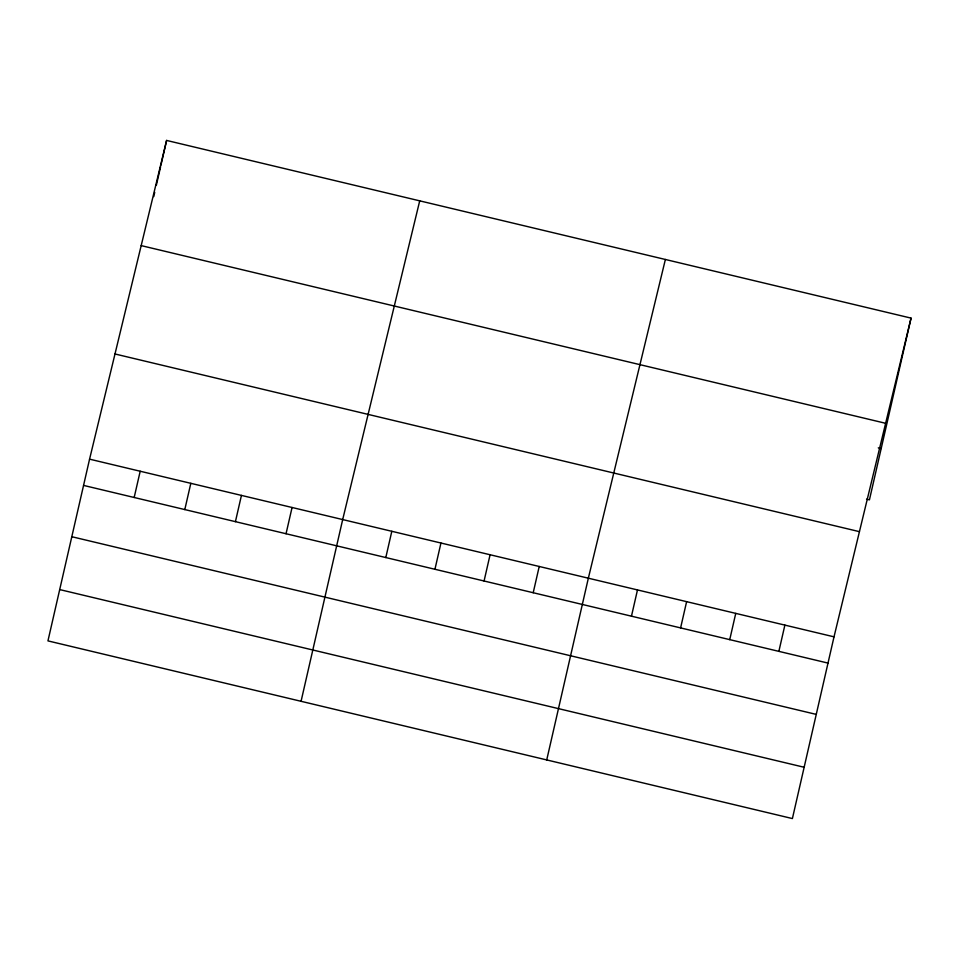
<?xml version="1.0" encoding="UTF-8"?>
<svg xmlns="http://www.w3.org/2000/svg" width="959" height="959" viewBox="0 0 959 959"><rect width="100%" height="100%" fill="white"/><g stroke="black" fill="none" stroke-linecap="round" stroke-linejoin="round"><path stroke-width="1.44" d="M89.571 459.157L47.95 640.888L792.398 818.566L834.018 636.836L911.05 318.112L166.602 140.434L89.571 459.157L834.018 636.836M153.74 196.619L154.723 192.339M156.353 185.219L160.597 166.686M160.932 165.224L166.602 140.434M134.176 497.493L140.194 471.241M184.799 509.577L190.817 483.324M235.423 521.66L241.44 495.407M286.046 533.743L292.063 507.491M301.066 701.305L342.687 519.574L419.718 200.839M385.806 557.551L391.811 531.298M434.942 569.274L440.948 543.022M484.067 581.01L490.085 554.746M533.204 592.734L539.222 566.481M546.726 759.936L588.346 578.205L665.378 259.469M631.466 616.181L637.483 589.929M680.602 627.917L686.62 601.653M729.739 639.641L735.745 613.388M778.864 651.365L784.882 625.112M911.05 318.112L869.429 499.843L866.54 499.148M141.189 245.612L885.625 423.291M878.288 447.841L881.177 448.536M114.996 353.979L859.432 531.658M83.565 485.41L828.001 663.089M71.805 536.716L816.253 714.395M59.698 589.581L804.145 767.26"/></g></svg>
